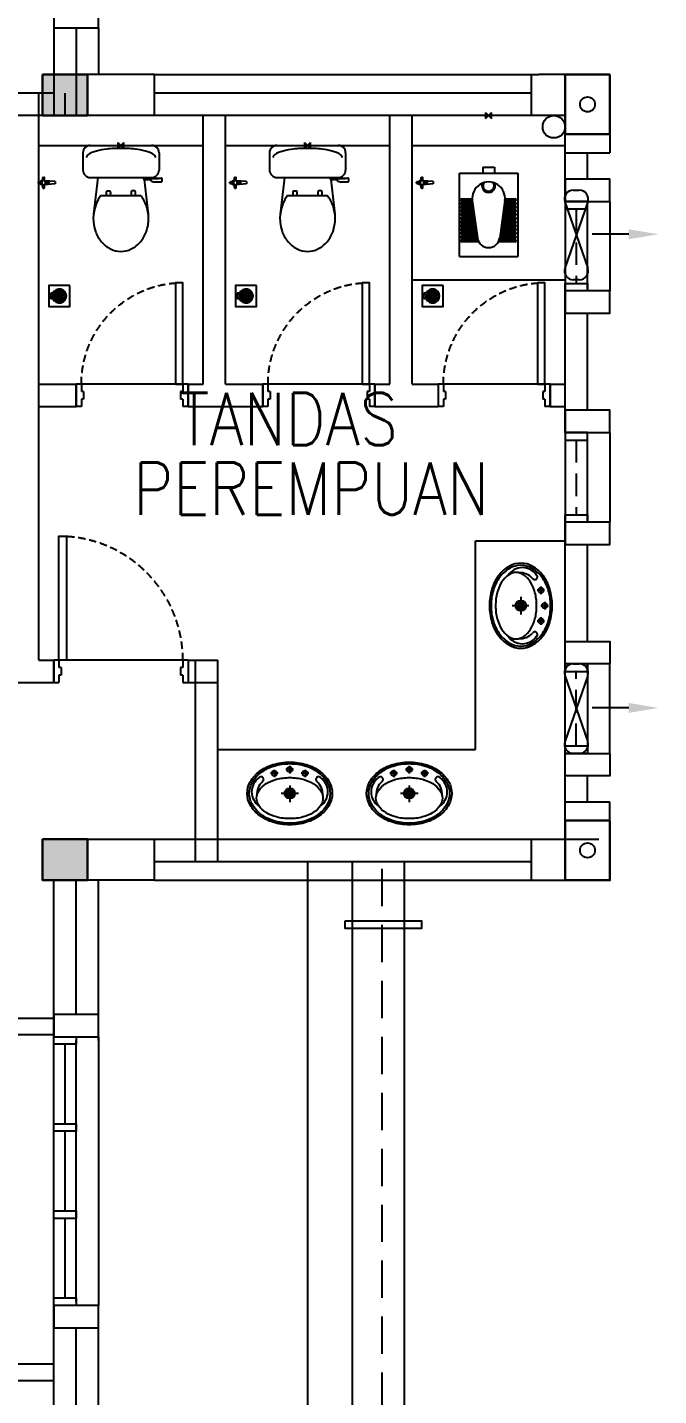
# Model space of a CAD drawing. Header units: inches. Extents: x -85907952 to 802144, y 988801 to 3125513.
# Drawn here: x 416046 to 420274, y 1032978 to 1042150 of the extents above; entities that cross this region are included whole.
import ezdxf
from ezdxf.enums import TextEntityAlignment as Align

# ---------------------------------------------------------------- set-up
doc = ezdxf.new("R2010")
doc.units = ezdxf.units.IN
doc.header["$MEASUREMENT"] = 0
doc.linetypes.add('DASHED', pattern=[0.75, 0.5, -0.25])
doc.linetypes.add('HIDDEN', pattern=[0.375, 0.25, -0.125])
doc.layers.add('COLUMN', color=8, linetype='Continuous', lineweight=30)
doc.layers.add('t3', color=8, linetype='Continuous', lineweight=25)
for name, color, linetype in [('DOOR', 2, 'Continuous'), ('DOWNPIPE', 8, 'Continuous'), ('E-LIGHT', 4, 'Continuous'), ('FIXT', 8, 'Continuous'), ('LIGHT', 4, 'Continuous'), ('LW', 2, 'Continuous'), ('LWALL', 8, 'Continuous'), ('ORIGIN', 8, 'Continuous'), ('partition', 8, 'Continuous'), ('SAN', 8, 'Continuous'), ('SANITARY', 8, 'Continuous'), ('WALL', 1, 'Continuous'), ('WIN', 9, 'Continuous')]:
    doc.layers.add(name, color=color, linetype=linetype)
doc.layers.get('E-LIGHT').off()
doc.styles.add('LAILA', font='romans.shx', dxfattribs={"width": 0.85})

# ---------------------------------------------------------------- blocks, each defined once
blk = doc.blocks.new('Dp900')
at = {"layer": 'DOOR', "color": 4}
for p, q in [((35, 150), (0, 150)), ((35, 150), (35, 100)), ((50, 100), (35, 100)), ((50, 100), (50, 50)), ((850, 100), (850, 50)), ((865, 100), (850, 100)), ((900, 150), (865, 150)), ((865, 150), (865, 100)), ((0, 0), (35, 0)), ((50, 50), (35, 50)), ((35, 50), (35, 0)), ((865, 50), (850, 50)), ((865, 50), (865, 0)), ((865, 0), (900, 0))]:
    blk.add_line(p, q, dxfattribs=at)
at = {"layer": 'DOOR', "color": 1}
for p, q in [((0, 150), (0, 0)), ((0, 150), (0, 0)), ((900, 150), (900, 0)), ((900, 150), (900, 0))]:
    blk.add_line(p, q, dxfattribs=at)
at = {"layer": 'DOOR'}
blk.add_lwpolyline([(35, 150), (35, 980), (85, 980), (85, 150)], close=True, dxfattribs=at)
at = {"layer": 'DOOR', "color": 9, "linetype": 'DASHED', "ltscale": 100}
blk.add_arc((35, 150), 830, 360, 86.54636, dxfattribs=at)
blk = doc.blocks.new('W22')
at = {"layer": 'LW', "color": 2}
blk.add_line((-2456199, -908620.8), (-2456199, -908020.8), dxfattribs=at)
at = {"layer": 'WALL'}
for points in [[(-2456499, -908020.8), (-2456499, -907870.8), (-2456199, -907870.8), (-2456199, -908020.8)], [(-2456499, -908770.8), (-2456499, -908620.8), (-2456199, -908620.8), (-2456199, -908770.8)]]:
    blk.add_lwpolyline(points, close=True, dxfattribs=at)
at = {"layer": 'WIN', "linetype": 'HIDDEN', "ltscale": 600}
blk.add_line((-2456424, -908570.8), (-2456424, -908070.8), dxfattribs=at)
at = {"layer": 'WIN'}
blk.add_line((-2456499, -908570.8), (-2456349, -908570.8), dxfattribs=at)
blk.add_lwpolyline([(-2456349, -908020.8), (-2456349, -908620.8), (-2456499, -908620.8), (-2456499, -908020.8)], dxfattribs=at)
blk.add_lwpolyline([(-2456349, -908070.8), (-2456349, -908020.8), (-2456499, -908020.8), (-2456499, -908070.8)], close=True, dxfattribs=at)
blk = doc.blocks.new('*X107')
at = {"color": 0}
for p, q in [((89.8532, 61.1977), (89.9009, 61.2454)), ((89.8534, 61.2155), (89.8831, 61.2453)), ((89.9308, 61.1956), (89.8815, 61.2449)), ((89.9319, 61.2122), (89.8981, 61.2459)), ((89.8892, 61.1665), (89.8524, 61.2033)), ((89.905, 61.1684), (89.8544, 61.219)), ((89.8584, 61.1852), (89.9135, 61.2403)), ((89.9165, 61.1745), (89.8605, 61.2306)), ((89.8666, 61.1757), (89.9229, 61.2321)), ((89.9252, 61.1836), (89.8695, 61.2392)), ((89.8777, 61.1691), (89.9295, 61.221)), ((89.8926, 61.1664), (89.9323, 61.2061))]:
    blk.add_line(p, q, dxfattribs=at)
blk = doc.blocks.new('TAB')
at = {"layer": 'FIXT'}
for p, q in [((-186, 13), (-70, 22)), ((-186, -13), (-186, 13)), ((-120, 5), (-120, -5)), ((-80, 10), (-115, 10)), ((-70, 55), (-70, 20)), ((-55, 60), (-65, 60)), ((-50, 55), (-50, 20)), ((-50, 24), (-46, 24)), ((-5, 10), (-40, 10)), ((0, 5), (0, -5)), ((-186, -13), (-70, -22)), ((-80, -10), (-115, -10)), ((-70, -20), (-70, -55)), ((-55, -60), (-65, -60)), ((-50, -20), (-50, -55)), ((-50, -24), (-46, -24)), ((-5, -10), (-40, -10))]:
    blk.add_line(p, q, dxfattribs=at)
for centre, radius, start, end in [((-115, 5), 5, 90, 180), ((-80, 20), 10, 270, 0), ((-65, 55), 5, 90, 180), ((-55, 55), 5, 0, 90), ((-40, 20), 10, 180, 270), ((-46, 0), 24.2, 24.4433, 90), ((-5, 5), 5, 0, 90), ((-115, -5), 5, 180, 270), ((-80, -20), 10, 0, 90), ((-65, -55), 5, 180, 270), ((-55, -55), 5, 270, 0), ((-40, -20), 10, 90, 180), ((-46, 0), 24.2, 270, 335.5567), ((-5, -5), 5, 270, 0)]:
    blk.add_arc(centre, radius, start, end, dxfattribs=at)
blk = doc.blocks.new('TAP1-P')
at = {"layer": 'FIXT', "rotation": 90}
blk.add_blockref('TAB', (0, 0), dxfattribs=at)
blk = doc.blocks.new('TAP(C)')
at = {"layer": 'WALL', "xscale": -0.599999999973992, "yscale": 0.5999999999767169, "zscale": 0.5999999999999999, "rotation": 269.9999000484524}
blk.add_blockref('TAP1-P', (0, 0), dxfattribs=at)
blk = doc.blocks.new('ZPO')
at = {"layer": 'ORIGIN'}
for p, q in [((-20, 20), (-20, -20)), ((-20, 20), (20, -20)), ((-20, -20), (20, 20)), ((20, -20), (20, 20))]:
    blk.add_line(p, q, dxfattribs=at)
blk = doc.blocks.new('Dp750')
at = {"layer": 'DOOR', "color": 1}
for p, q in [((0, 150), (0, 0)), ((0, 150), (0, 0)), ((750, 150), (750, 0)), ((750, 150), (750, 0))]:
    blk.add_line(p, q, dxfattribs=at)
at = {"layer": 'DOOR'}
for p, q in [((0, 150), (35, 150)), ((35, 150), (35, 100)), ((35, 100), (50, 100)), ((50, 100), (50, 50)), ((700, 100), (700, 50)), ((700, 100), (715, 100)), ((715, 150), (750, 150)), ((715, 150), (715, 100)), ((0, 0), (35, 0)), ((35, 50), (50, 50)), ((35, 50), (35, 0)), ((700, 50), (715, 50)), ((715, 50), (715, 0)), ((715, 0), (750, 0))]:
    blk.add_line(p, q, dxfattribs=at)
blk.add_lwpolyline([(35, 150), (35, 830), (85, 830), (85, 150)], close=True, dxfattribs=at)
at = {"layer": 'DOOR', "color": 9, "linetype": 'DASHED', "ltscale": 100}
blk.add_arc((35, 150), 680, 360, 85.78327, dxfattribs=at)
blk = doc.blocks.new('Ef')
at = {"layer": 'LIGHT', "color": 7}
blk.add_line((3.8, 348.3), (3.8, 102.4), dxfattribs=at)
at = {"layer": 'LIGHT'}
for p, q in [((-291.5, -23), (-291.5, 17.1)), ((-213.6, -80.3), (230.6, 74.4)), ((-213.6, 74.4), (230.6, -80.3)), ((308.5, 17.1), (308.5, -23))]:
    blk.add_line(p, q, dxfattribs=at)
for centre, start, end in [((-231.5, 17.1), 72.63179, 180), ((248.5, 17.1), 0, 107.36821), ((-231.5, -23), 180, 287.36821), ((248.5, -23), 252.63179, 0)]:
    blk.add_arc(centre, 60, start, end, dxfattribs=at)
at = {"layer": 'LIGHT', "color": 7}
blk.add_solid([(-29.5, 348.3), (37.1, 348.3), (3.8, 548.3)], dxfattribs=at)

msp = doc.modelspace()

# ---------------------------------------------------------------- hatches: boundary and pattern name
at = {"layer": 'COLUMN'}
for points in [[(416147.7, 1041833.4), (416447.7, 1041833.4), (416447.7, 1041558.4), (416147.7, 1041558.4)], [(416147.7, 1036708.4), (416447.7, 1036708.4), (416447.7, 1036433.4), (416147.7, 1036433.4)]]:
    msp.add_hatch(color=256, dxfattribs=at).paths.add_polyline_path(points)

# ---------------------------------------------------------------- linework, layer by layer
for points in [[(416147.7, 1041833.4), (416447.7, 1041833.4), (416447.7, 1041558.4), (416147.7, 1041558.4)], [(419947.7, 1041833.4), (419647.7, 1041833.4), (419647.7, 1041433.4), (419947.7, 1041433.4)], [(419947.7, 1036833.4), (419647.7, 1036833.4), (419647.7, 1036433.4), (419947.7, 1036433.4)], [(416147.7, 1036708.4), (416447.7, 1036708.4), (416447.7, 1036433.4), (416147.7, 1036433.4)]]:
    msp.add_lwpolyline(points, close=True, dxfattribs=at)
at = {"layer": 'DOWNPIPE'}
msp.add_lwpolyline([(418173.8, 1036160.5), (418686.5, 1036160.5), (418686.5, 1036110.5), (418173.8, 1036110.5)], close=True, dxfattribs=at)
for centre in [(419797.7, 1041633.4), (419797.7, 1036633.4)]:
    msp.add_circle(centre, 50, dxfattribs=at)
at = {"layer": 'LW'}
for p, q in [((416522.7, 1042145.9), (416522.7, 1041833.4)), ((416122.7, 1041358.4), (417222.7, 1041358.4)), ((417372.7, 1041358.4), (418472.7, 1041358.4)), ((418622.7, 1041358.4), (419647.7, 1041358.4)), ((418622.7, 1040458.4), (419647.7, 1040458.4)), ((417122.7, 1039758.4), (416372.7, 1039758.4)), ((416372.7, 1039608.4), (416372.7, 1039758.4)), ((418372.7, 1039758.4), (417622.7, 1039758.4)), ((419547.7, 1039758.4), (418797.7, 1039758.4)), ((417122.7, 1037908.4), (416222.7, 1037908.4)), ((417922.7, 1036558.4), (417922.7, 1029708.4)), ((416522.7, 1035358.4), (416522.7, 1036433.4)), ((416522.7, 1035383.4), (416522.7, 1033583.4)), ((416522.7, 1032833.4), (416522.7, 1033433.4))]:
    msp.add_line(p, q, dxfattribs=at)
for points in [[(416897.7, 1029708.4), (418222.7, 1029708.4), (418222.7, 1036558.4)], [(416897.7, 1029358.4), (418572.7, 1029358.4), (418572.7, 1036558.4)]]:
    msp.add_lwpolyline(points, dxfattribs=at)
at = {"layer": 'LW', "linetype": 'HIDDEN', "ltscale": 1000}
msp.add_lwpolyline([(416897.7, 1029508.4), (418422.7, 1029508.4), (418422.7, 1036558.4)], dxfattribs=at)
at = {"layer": 'LW'}
msp.add_circle((419572.7, 1041483.4), 75, dxfattribs=at)
at = {"layer": 'LWALL'}
for p, q in [((419047.7, 1038708.4), (419647.7, 1038708.4)), ((419047.7, 1037308.4), (419047.7, 1038708.4)), ((417322.7, 1037308.4), (419047.7, 1037308.4))]:
    msp.add_line(p, q, dxfattribs=at)
at = {"layer": 'partition'}
for p, q in [((411497.7, 1035508.4), (416222.7, 1035508.4)), ((411497.7, 1035398.4), (416222.7, 1035398.4)), ((416222.7, 1033188.4), (411497.7, 1033188.4)), ((416222.7, 1033078.4), (411497.7, 1033078.4))]:
    msp.add_line(p, q, dxfattribs=at)
at = {"layer": 'SAN'}
for p, q in [((416467.7, 1041358.4), (416877.7, 1041358.4)), ((416652.7, 1041378.4), (416652.7, 1041338.4)), ((416652.7, 1041378.4), (416692.7, 1041338.4)), ((416652.7, 1041338.4), (416692.7, 1041378.4)), ((416692.7, 1041338.4), (416692.7, 1041378.4)), ((417717.7, 1041358.4), (418127.7, 1041358.4)), ((417902.7, 1041378.4), (417902.7, 1041338.4)), ((417902.7, 1041378.4), (417942.7, 1041338.4)), ((417902.7, 1041338.4), (417942.7, 1041378.4)), ((417942.7, 1041338.4), (417942.7, 1041378.4)), ((416417.7, 1041308.4), (416417.7, 1041193.4)), ((416927.7, 1041308.4), (416927.7, 1041193.4)), ((417667.7, 1041308.4), (417667.7, 1041193.4)), ((418177.7, 1041308.4), (418177.7, 1041193.4)), ((418940.2, 1041173.4), (419330.2, 1041173.4)), ((418940.2, 1040613.4), (418940.2, 1041173.4)), ((419096.2, 1041213.4), (419174.2, 1041213.4)), ((419096.2, 1041213.4), (419096.2, 1041173.4)), ((419174.2, 1041213.4), (419174.2, 1041173.4)), ((419330.2, 1041173.4), (419330.2, 1040613.4)), ((416467.7, 1041143.4), (416877.7, 1041143.4)), ((416517.7, 1041143.4), (416489.4, 1040898.3)), ((416827.7, 1041143.4), (416828.1, 1041139.2)), ((416829.3, 1041139.4), (416942.7, 1041139.4)), ((416829.3, 1041129.4), (416851.9, 1041129.4)), ((416829.3, 1041129.4), (416855.9, 1040898.3)), ((416924.7, 1041133.9), (416877.4, 1041133.9)), ((416891, 1041114.4), (416942.7, 1041114.4)), ((416947.7, 1041134.4), (416947.7, 1041119.4)), ((417717.7, 1041143.4), (418127.7, 1041143.4)), ((417767.7, 1041143.4), (417739.4, 1040898.3)), ((418077.7, 1041143.4), (418078.1, 1041139.2)), ((418079.3, 1041139.4), (418192.7, 1041139.4)), ((418079.3, 1041129.4), (418101.9, 1041129.4)), ((418079.3, 1041129.4), (418105.9, 1040898.3)), ((418174.7, 1041133.9), (418127.4, 1041133.9)), ((418141, 1041114.4), (418192.7, 1041114.4)), ((418197.7, 1041134.4), (418197.7, 1041119.4)), ((416538.7, 1041023.4), (416804, 1041023.4)), ((416577.3, 1041053.4), (416601, 1041053.4)), ((416768, 1041053.4), (416744.3, 1041053.4)), ((417788.7, 1041023.4), (418054, 1041023.4)), ((417827.3, 1041053.4), (417851, 1041053.4)), ((418018, 1041053.4), (417994.3, 1041053.4)), ((418956.4, 1041000.9), (419025.2, 1041000.9)), ((418956.4, 1040988.4), (419026.2, 1040988.4)), ((418956.4, 1040975.9), (419027.9, 1040975.9)), ((419026.2, 1040988.3), (419060.9, 1040738.1)), ((419244.1, 1040988.3), (419209.5, 1040738.1)), ((419242.4, 1040975.9), (419313.9, 1040975.9)), ((419244.1, 1040988.4), (419313.9, 1040988.4)), ((419245.1, 1041000.9), (419313.9, 1041000.9)), ((418956.4, 1040963.4), (419029.7, 1040963.4)), ((418956.4, 1040950.9), (419031.4, 1040950.9)), ((418956.4, 1040938.4), (419033.1, 1040938.4)), ((418956.4, 1040925.9), (419034.9, 1040925.9)), ((418956.4, 1040913.4), (419036.6, 1040913.4)), ((418956.4, 1040900.9), (419038.3, 1040900.9)), ((418956.4, 1040888.4), (419040, 1040888.4)), ((418956.4, 1040875.9), (419041.8, 1040875.9)), ((419228.5, 1040875.9), (419313.9, 1040875.9)), ((419230.3, 1040888.4), (419313.9, 1040888.4)), ((419232, 1040900.9), (419313.9, 1040900.9)), ((419233.7, 1040913.4), (419313.9, 1040913.4)), ((419235.5, 1040925.9), (419313.9, 1040925.9)), ((419237.2, 1040938.4), (419313.9, 1040938.4)), ((419238.9, 1040950.9), (419313.9, 1040950.9)), ((419240.7, 1040963.4), (419313.9, 1040963.4)), ((418956.4, 1040863.4), (419043.5, 1040863.4)), ((418956.4, 1040850.9), (419045.2, 1040850.9)), ((418956.4, 1040838.4), (419047, 1040838.4)), ((418956.4, 1040825.9), (419048.7, 1040825.9)), ((418956.4, 1040813.4), (419050.4, 1040813.4)), ((418956.4, 1040800.9), (419052.2, 1040800.9)), ((418956.4, 1040788.4), (419053.9, 1040788.4)), ((419216.4, 1040788.4), (419313.9, 1040788.4)), ((419218.2, 1040800.9), (419313.9, 1040800.9)), ((419219.9, 1040813.4), (419313.9, 1040813.4)), ((419221.6, 1040825.9), (419313.9, 1040825.9)), ((419223.4, 1040838.4), (419313.9, 1040838.4)), ((419225.1, 1040850.9), (419313.9, 1040850.9)), ((419226.8, 1040863.4), (419313.9, 1040863.4)), ((418956.4, 1040775.9), (419055.6, 1040775.9)), ((418956.4, 1040763.4), (419057.4, 1040763.4)), ((418956.4, 1040750.9), (419059.1, 1040750.9)), ((418956.4, 1040738.4), (419060.8, 1040738.4)), ((418956.4, 1040725.9), (419063.6, 1040725.9)), ((418956.4, 1040713.4), (419068.8, 1040713.4)), ((419201.5, 1040713.4), (419313.9, 1040713.4)), ((419206.7, 1040725.9), (419313.9, 1040725.9)), ((419209.5, 1040738.4), (419313.9, 1040738.4)), ((419211.2, 1040750.9), (419313.9, 1040750.9)), ((419213, 1040763.4), (419313.9, 1040763.4)), ((419214.7, 1040775.9), (419313.9, 1040775.9)), ((418940.2, 1040613.4), (419330.2, 1040613.4)), ((416202.3, 1040330.7), (416202.3, 1040368.2)), ((416217.5, 1040368.2), (416202.3, 1040368.2)), ((416202.3, 1040358.8), (416209.3, 1040358.8)), ((416202.3, 1040340), (416209.3, 1040340)), ((416217.5, 1040330.7), (416202.3, 1040330.7)), ((417452.3, 1040330.7), (417452.3, 1040368.2)), ((417467.5, 1040368.2), (417452.3, 1040368.2)), ((417452.3, 1040358.8), (417459.3, 1040358.8)), ((417452.3, 1040340), (417459.3, 1040340)), ((417467.5, 1040330.7), (417452.3, 1040330.7)), ((418702.3, 1040330.7), (418702.3, 1040368.2)), ((418717.5, 1040368.2), (418702.3, 1040368.2)), ((418702.3, 1040358.8), (418709.3, 1040358.8)), ((418702.3, 1040340), (418709.3, 1040340)), ((418717.5, 1040330.7), (418702.3, 1040330.7)), ((419486.2, 1038402.1), (419486.2, 1038350.6)), ((419351.2, 1038332.7), (419351.2, 1038215.2)), ((419510.2, 1038376.4), (419460.2, 1038376.4)), ((419405.4, 1038273.4), (419293.2, 1038273.4)), ((419535.2, 1038273.4), (419485.2, 1038273.4)), ((419511.2, 1038299.1), (419511.2, 1038247.6)), ((419510.2, 1038170.4), (419460.2, 1038170.4)), ((419486.2, 1038196.1), (419486.2, 1038144.6)), ((417726.1, 1037150), (417674.6, 1037150)), ((417700.4, 1037174), (417700.4, 1037124)), ((417829.1, 1037175), (417777.6, 1037175)), ((417803.4, 1037199), (417803.4, 1037149)), ((417932.1, 1037150), (417880.6, 1037150)), ((417906.4, 1037174), (417906.4, 1037124)), ((418526.1, 1037150), (418474.6, 1037150)), ((418500.4, 1037174), (418500.4, 1037124)), ((418629.1, 1037175), (418577.6, 1037175)), ((418603.4, 1037199), (418603.4, 1037149)), ((418732.1, 1037150), (418680.6, 1037150)), ((418706.4, 1037174), (418706.4, 1037124)), ((417803.4, 1037069.2), (417803.4, 1036957)), ((418603.4, 1037069.2), (418603.4, 1036957)), ((417862.7, 1037015), (417745.2, 1037015)), ((418662.7, 1037015), (418545.2, 1037015))]:
    msp.add_line(p, q, dxfattribs=at)
for points in [[(416904.7, 1041277.4, 0.255609), (416894.9, 1041295.3, 0.077755), (416836.7, 1041320.9, 0.037496), (416768.1, 1041333.7, 0.027378), (416672.7, 1041338.9, 0.027378), (416577.2, 1041333.7, 0.037496), (416508.6, 1041320.9, 0.077755), (416450.4, 1041295.3, 0.255609), (416440.6, 1041277.4, 0.255609)], [(418154.7, 1041277.4, 0.255609), (418144.9, 1041295.3, 0.077755), (418086.7, 1041320.9, 0.037496), (418018.1, 1041333.7, 0.027378), (417922.7, 1041338.9, 0.027378), (417827.2, 1041333.7, 0.037496), (417758.6, 1041320.9, 0.077755), (417700.4, 1041295.3, 0.255609), (417690.6, 1041277.4, 0.255609)], [(416538.7, 1041023.4, 0.247684), (416502.2, 1040782.5, 0.091257), (416541.9, 1040712.8, 0.103849), (416603.5, 1040664.5, 0.114925), (416672.7, 1040648.4, 0.114925), (416741.8, 1040664.5, 0.103849), (416803.5, 1040712.8, 0.091257), (416843.1, 1040782.5, 0.08399), (416857.7, 1040868.4, 0.08399), (416843.1, 1040954.2, 0.09042), (416804, 1041023.4, 0.09042)], [(417788.7, 1041023.4, 0.247684), (417752.2, 1040782.5, 0.091257), (417791.9, 1040712.8, 0.103849), (417853.5, 1040664.5, 0.114925), (417922.7, 1040648.4, 0.114925), (417991.8, 1040664.5, 0.103849), (418053.5, 1040712.8, 0.091257), (418093.1, 1040782.5, 0.08399), (418107.7, 1040868.4, 0.08399), (418093.1, 1040954.2, 0.09042), (418054, 1041023.4, 0.09042)]]:
    msp.add_lwpolyline(points, format="xyb", dxfattribs=at)
for points in [[(416330.7, 1040419.7), (416190.1, 1040419.7), (416190.1, 1040279.1), (416330.7, 1040279.1)], [(417580.7, 1040419.7), (417440.1, 1040419.7), (417440.1, 1040279.1), (417580.7, 1040279.1)], [(418830.7, 1040419.7), (418690.1, 1040419.7), (418690.1, 1040279.1), (418830.7, 1040279.1)]]:
    msp.add_lwpolyline(points, close=True, dxfattribs=at)
for points in [[(419351.2, 1038558.4, 0.128734), (419274.4, 1038538.2, 0.10631), (419202.7, 1038474.9, 0.084902), (419158, 1038385.9, 0.074193), (419141.2, 1038273.4, 0.074193), (419158, 1038160.8, 0.084902), (419202.7, 1038071.8, 0.10631), (419274.4, 1038008.5, 0.128734), (419351.2, 1037988.4, 0.128734), (419428.1, 1038008.5, 0.10631), (419499.7, 1038071.8, 0.084902), (419544.4, 1038160.8, 0.074193), (419561.2, 1038273.4, 0.074193), (419544.4, 1038385.9, 0.084902), (419499.7, 1038474.9, 0.10631), (419428.1, 1038538.2, 0.128734)], [(419351.2, 1038544.1, 0.128734), (419278.3, 1038525, 0.10631), (419210.2, 1038464.8, 0.084902), (419167.7, 1038380.3, 0.074193), (419151.7, 1038273.4, 0.074193), (419167.7, 1038166.4, 0.084902), (419210.2, 1038081.9, 0.10631), (419278.3, 1038021.7, 0.128734), (419351.2, 1038002.6, 0.128734), (419424.2, 1038021.7, 0.10631), (419492.3, 1038081.9, 0.084902), (419534.8, 1038166.4, 0.074193), (419550.7, 1038273.4, 0.074193), (419534.8, 1038380.3, 0.084902), (419492.3, 1038464.8, 0.10631), (419424.2, 1038525, 0.128734)], [(419319.5, 1038495.9, 0.148706), (419270.8, 1038481, 0.107099), (419222.3, 1038430.7, 0.07588), (419193.2, 1038362.3, 0.062731), (419182, 1038273.4, 0.062731), (419193.2, 1038184.4, 0.07588), (419222.3, 1038116, 0.107099), (419270.8, 1038065.7, 0.148706), (419319.5, 1038050.9, 0.148706), (419368.2, 1038065.7, 0.107099), (419416.7, 1038116, 0.07588), (419445.8, 1038184.4, 0.062731), (419457, 1038273.4, 0.062731), (419445.8, 1038362.3, 0.07588), (419416.7, 1038430.7, 0.107099), (419368.2, 1038481, 0.148706)], [(418088.4, 1037015, -0.128734), (418068.3, 1036938.2, -0.10631), (418004.9, 1036866.5, -0.084902), (417915.9, 1036821.8, -0.074193), (417803.4, 1036805, -0.074193), (417690.9, 1036821.8, -0.084902), (417601.9, 1036866.5, -0.10631), (417538.5, 1036938.2, -0.128734), (417518.4, 1037015, -0.128734), (417538.5, 1037091.8, -0.10631), (417601.9, 1037163.5, -0.084902), (417690.9, 1037208.2, -0.074193), (417803.4, 1037225, -0.074193), (417915.9, 1037208.2, -0.084902), (418004.9, 1037163.5, -0.10631), (418068.3, 1037091.8, -0.128734)], [(418074.1, 1037015, -0.128734), (418055, 1036942, -0.10631), (417994.8, 1036873.9, -0.084902), (417910.3, 1036831.5, -0.074193), (417803.4, 1036815.5, -0.074193), (417696.5, 1036831.5, -0.084902), (417611.9, 1036873.9, -0.10631), (417551.8, 1036942, -0.128734), (417532.6, 1037015, -0.128734), (417551.8, 1037088, -0.10631), (417611.9, 1037156.1, -0.084902), (417696.5, 1037198.6, -0.074193), (417803.4, 1037214.5, -0.074193), (417910.3, 1037198.6, -0.084902), (417994.8, 1037156.1, -0.10631), (418055, 1037088, -0.128734)], [(418888.4, 1037015, -0.128734), (418868.3, 1036938.2, -0.10631), (418804.9, 1036866.5, -0.084902), (418715.9, 1036821.8, -0.074193), (418603.4, 1036805, -0.074193), (418490.9, 1036821.8, -0.084902), (418401.9, 1036866.5, -0.10631), (418338.5, 1036938.2, -0.128734), (418318.4, 1037015, -0.128734), (418338.5, 1037091.8, -0.10631), (418401.9, 1037163.5, -0.084902), (418490.9, 1037208.2, -0.074193), (418603.4, 1037225, -0.074193), (418715.9, 1037208.2, -0.084902), (418804.9, 1037163.5, -0.10631), (418868.3, 1037091.8, -0.128734)], [(418874.1, 1037015, -0.128734), (418855, 1036942, -0.10631), (418794.8, 1036873.9, -0.084902), (418710.3, 1036831.5, -0.074193), (418603.4, 1036815.5, -0.074193), (418496.5, 1036831.5, -0.084902), (418411.9, 1036873.9, -0.10631), (418351.8, 1036942, -0.128734), (418332.6, 1037015, -0.128734), (418351.8, 1037088, -0.10631), (418411.9, 1037156.1, -0.084902), (418496.5, 1037198.6, -0.074193), (418603.4, 1037214.5, -0.074193), (418710.3, 1037198.6, -0.084902), (418794.8, 1037156.1, -0.10631), (418855, 1037088, -0.128734)], [(418025.9, 1036983.3, -0.148706), (418011.1, 1036934.6, -0.107099), (417960.7, 1036886, -0.07588), (417892.4, 1036857, -0.062731), (417803.4, 1036845.8, -0.062731), (417714.4, 1036857, -0.07588), (417646.1, 1036886, -0.107099), (417595.7, 1036934.6, -0.148706), (417580.9, 1036983.3, -0.148706), (417595.7, 1037032, -0.107099), (417646.1, 1037080.5, -0.07588), (417714.4, 1037109.6, -0.062731), (417803.4, 1037120.8, -0.062731), (417892.4, 1037109.6, -0.07588), (417960.7, 1037080.5, -0.107099), (418011.1, 1037032, -0.148706)], [(418825.9, 1036983.3, -0.148706), (418811.1, 1036934.6, -0.107099), (418760.7, 1036886, -0.07588), (418692.4, 1036857, -0.062731), (418603.4, 1036845.8, -0.062731), (418514.4, 1036857, -0.07588), (418446.1, 1036886, -0.107099), (418395.7, 1036934.6, -0.148706), (418380.9, 1036983.3, -0.148706), (418395.7, 1037032, -0.107099), (418446.1, 1037080.5, -0.07588), (418514.4, 1037109.6, -0.062731), (418603.4, 1037120.8, -0.062731), (418692.4, 1037109.6, -0.07588), (418760.7, 1037080.5, -0.107099), (418811.1, 1037032, -0.148706)]]:
    msp.add_lwpolyline(points, format="xyb", close=True, dxfattribs=at)
for centre, radius in [((416260.4, 1040349.4), 37.5), ((417510.4, 1040349.4), 37.5), ((418760.4, 1040349.4), 37.5), ((419351.2, 1038273.4), 35), ((419486.2, 1038376.4), 17.5), ((419351.2, 1038273.4), 22.5), ((419511.2, 1038273.4), 17.5), ((419486.2, 1038170.4), 17.5), ((417700.4, 1037150), 17.5), ((417803.4, 1037175), 17.5), ((417906.4, 1037150), 17.5), ((418500.4, 1037150), 17.5), ((418603.4, 1037175), 17.5), ((418706.4, 1037150), 17.5), ((417803.4, 1037015), 35), ((417803.4, 1037015), 22.5), ((418603.4, 1037015), 35), ((418603.4, 1037015), 22.5)]:
    msp.add_circle(centre, radius, dxfattribs=at)
for centre, radius, start, end in [((416467.7, 1041308.4), 50, 90, 180), ((416877.7, 1041308.4), 50, 0, 90), ((417717.7, 1041308.4), 50, 90, 180), ((418127.7, 1041308.4), 50, 0, 90), ((416467.7, 1041193.4), 50, 180, 270), ((416877.7, 1041193.4), 50, 270, 0), ((417717.7, 1041193.4), 50, 180, 270), ((418127.7, 1041193.4), 50, 270, 0), ((416829.3, 1041134.4), 5, 90, 270), ((416852, 1041091.2), 38.1, 47.89359, 90.17473), ((416879.2, 1041128.1), 6.14, 107.19937, 178.7999), ((416891, 1041134.4), 20, 227.89359, 270), ((416942.7, 1041134.4), 5, 0, 90), ((416942.7, 1041119.4), 5, 270, 0), ((418079.3, 1041134.4), 5, 90, 270), ((418102, 1041091.2), 38.1, 47.89359, 90.17473), ((418129.2, 1041128.1), 6.14, 107.19937, 178.7999), ((418141, 1041134.4), 20, 227.89359, 270), ((418192.7, 1041134.4), 5, 0, 90), ((418192.7, 1041119.4), 5, 270, 0), ((419135.2, 1041003.4), 110, 352.11097, 187.88903), ((419135.2, 1041088.4), 45, 158.12709, 21.87291), ((419135.2, 1041088.4), 37.5, 147.03561, 32.96439), ((416611.3, 1041038.4), 37.2, 156.18646, 203.81354), ((416567, 1041038.4), 37.2, 336.18646, 23.81354), ((416778.3, 1041038.4), 37.2, 156.18646, 203.81354), ((416734, 1041038.4), 37.2, 336.18646, 23.81354), ((417861.3, 1041038.4), 37.2, 156.18646, 203.81354), ((417817, 1041038.4), 37.2, 336.18646, 23.81354), ((418028.3, 1041038.4), 37.2, 156.18646, 203.81354), ((417984, 1041038.4), 37.2, 336.18646, 23.81354), ((418956.4, 1040994.6), 6.25, 90, 270), ((418956.4, 1040969.6), 6.25, 90, 270), ((419313.9, 1040994.6), 6.25, 270, 90), ((419313.9, 1040969.6), 6.25, 270, 90), ((418956.4, 1040944.6), 6.25, 90, 270), ((418956.4, 1040919.6), 6.25, 90, 270), ((418956.4, 1040894.6), 6.25, 90, 270), ((418956.4, 1040869.6), 6.25, 90, 270), ((419313.9, 1040944.6), 6.25, 270, 90), ((419313.9, 1040919.6), 6.25, 270, 90), ((419313.9, 1040894.6), 6.25, 270, 90), ((419313.9, 1040869.6), 6.25, 270, 90), ((418956.4, 1040844.6), 6.25, 90, 270), ((418956.4, 1040819.6), 6.25, 90, 270), ((418956.4, 1040794.6), 6.25, 90, 270), ((419313.9, 1040844.6), 6.25, 270, 90), ((419313.9, 1040819.6), 6.25, 270, 90), ((419313.9, 1040794.6), 6.25, 270, 90), ((418956.4, 1040769.6), 6.25, 90, 270), ((418956.4, 1040744.6), 6.25, 90, 270), ((418956.4, 1040719.6), 6.25, 90, 270), ((419135.2, 1040748.4), 75, 187.88903, 352.11097), ((419313.9, 1040769.6), 6.25, 270, 90), ((419313.9, 1040744.6), 6.25, 270, 90), ((419313.9, 1040719.6), 6.25, 270, 90), ((416209.3, 1040349.4), 9.38, 270.00012, 90.00012), ((416260.4, 1040349.4), 46.9, 203.5783, 156.42194), ((417459.3, 1040349.4), 9.38, 270.00012, 90.00012), ((417510.4, 1040349.4), 46.9, 203.5783, 156.42194), ((418709.3, 1040349.4), 9.38, 270.00012, 90.00012), ((418760.4, 1040349.4), 46.9, 203.5783, 156.42194), ((419361.7, 1038413), 115.5, 34.38431, 145.91222), ((419345, 1038379.5), 114.6, 42.20836, 93.60921), ((419444.8, 1038465.7), 17.5, 211.60261, 45.86298), ((419361.7, 1038133.7), 115.5, 214.08778, 325.61569), ((419345, 1038167.2), 114.6, 266.39079, 317.79164), ((419444.8, 1038081), 17.5, 314.13702, 148.39739), ((417663.7, 1037025.5), 115.5, 124.38431, 235.91222), ((417611.1, 1037108.6), 17.5, 301.60261, 135.86298), ((417995.7, 1037108.6), 17.5, 44.13702, 238.39739), ((417943.1, 1037025.5), 115.5, 304.08778, 55.61569), ((418463.7, 1037025.5), 115.5, 124.38431, 235.91222), ((418411.1, 1037108.6), 17.5, 301.60261, 135.86298), ((418795.7, 1037108.6), 17.5, 44.13702, 238.39739), ((418743.1, 1037025.5), 115.5, 304.08778, 55.61569), ((417697.2, 1037008.8), 114.6, 132.20836, 183.60921), ((417909.6, 1037008.8), 114.6, 356.39079, 47.79164), ((418497.2, 1037008.8), 114.6, 132.20836, 183.60921), ((418709.6, 1037008.8), 114.6, 356.39079, 47.79164)]:
    msp.add_arc(centre, radius, start, end, dxfattribs=at)
at = {"layer": 'WALL'}
for p, q in [((416222.7, 1042295.9), (416222.7, 1041708.4)), ((416372.7, 1042145.9), (416372.7, 1041708.4)), ((416897.7, 1041833.4), (416222.7, 1041833.4)), ((416897.7, 1041558.4), (416897.7, 1041833.4)), ((419422.7, 1041558.4), (419422.7, 1041833.4)), ((419947.7, 1041833.4), (419472.7, 1041833.4)), ((416222.7, 1041708.4), (412222.7, 1041708.4)), ((416122.7, 1037908.4), (416122.7, 1041708.4)), ((416222.7, 1041708.4), (416222.7, 1041558.4)), ((416297.7, 1041708.4), (416297.7, 1041558.4)), ((416372.7, 1041708.4), (416372.7, 1041558.4)), ((416447.7, 1041708.4), (416447.7, 1041558.4)), ((419422.7, 1041708.4), (416897.7, 1041708.4)), ((419647.7, 1041558.4), (412222.7, 1041558.4)), ((417222.7, 1039758.4), (417222.7, 1041558.4)), ((417372.7, 1039758.4), (417372.7, 1041558.4)), ((418472.7, 1039758.4), (418472.7, 1041558.4)), ((418622.7, 1039758.4), (418622.7, 1041558.4)), ((419647.7, 1040983.4), (419647.7, 1041433.4)), ((419947.7, 1041433.4), (419947.7, 1041308.4)), ((419647.7, 1041308.4), (419947.7, 1041308.4)), ((419797.7, 1041133.4), (419797.7, 1041308.4)), ((419647.7, 1039433.4), (419647.7, 1040383.4)), ((419797.7, 1039583.4), (419797.7, 1040233.4)), ((416122.7, 1039758.4), (416372.7, 1039758.4)), ((416372.7, 1039608.4), (416372.7, 1039758.4)), ((416372.7, 1039758.4), (416372.7, 1039608.4)), ((417122.7, 1039758.4), (417222.7, 1039758.4)), ((417122.7, 1039608.4), (417122.7, 1039758.4)), ((417372.7, 1039758.4), (417622.7, 1039758.4)), ((417622.7, 1039608.4), (417622.7, 1039758.4)), ((417622.7, 1039758.4), (417622.7, 1039608.4)), ((417622.7, 1039608.4), (417622.7, 1039758.4)), ((418372.7, 1039758.4), (418472.7, 1039758.4)), ((418372.7, 1039608.4), (418372.7, 1039758.4)), ((418622.7, 1039758.4), (418797.7, 1039758.4)), ((419547.7, 1039608.4), (419547.7, 1039758.4)), ((419547.7, 1039758.4), (419647.7, 1039758.4)), ((416122.7, 1039608.4), (416372.7, 1039608.4)), ((417122.7, 1039608.4), (417622.7, 1039608.4)), ((418372.7, 1039608.4), (418797.7, 1039608.4)), ((419547.7, 1039608.4), (419647.7, 1039608.4)), ((419647.7, 1037883.4), (419647.7, 1038833.4)), ((419797.7, 1038033.4), (419797.7, 1038683.4)), ((416122.7, 1037908.4), (416222.7, 1037908.4)), ((416222.7, 1037758.4), (416222.7, 1037908.4)), ((417122.7, 1037908.4), (417122.7, 1037758.4)), ((417122.7, 1037908.4), (417322.7, 1037908.4)), ((417172.7, 1036558.4), (417172.7, 1037908.4)), ((417322.7, 1036558.4), (417322.7, 1037908.4)), ((415872.7, 1037758.4), (416222.7, 1037758.4)), ((417122.7, 1037758.4), (417322.7, 1037758.4)), ((419647.7, 1036708.4), (419647.7, 1037283.4)), ((419797.7, 1036958.4), (419797.7, 1037133.4)), ((419647.7, 1036958.4), (419947.7, 1036958.4)), ((419947.7, 1036833.4), (419947.7, 1036958.4)), ((416447.7, 1036708.4), (419872.7, 1036708.4)), ((416897.7, 1036433.4), (416897.7, 1036708.4)), ((416897.7, 1036433.4), (416897.7, 1036708.4)), ((419422.7, 1036433.4), (419422.7, 1036708.4)), ((416447.7, 1036583.4), (416447.7, 1036433.4)), ((416897.7, 1036558.4), (419422.7, 1036558.4)), ((418222.7, 1029833.4), (418222.7, 1036558.4)), ((416222.7, 1035383.4), (416222.7, 1036433.4)), ((416372.7, 1035533.4), (416372.7, 1036433.4)), ((416897.7, 1036433.4), (416372.7, 1036433.4)), ((416897.7, 1036433.4), (416372.7, 1036433.4)), ((419472.7, 1036433.4), (419872.7, 1036433.4)), ((419472.7, 1036433.4), (419947.7, 1036433.4)), ((416222.7, 1032683.4), (416222.7, 1033583.4)), ((416372.7, 1032833.4), (416372.7, 1033433.4))]:
    msp.add_line(p, q, dxfattribs=at)
for points in [[(416222.7, 1042295.9), (416222.7, 1042145.9), (416522.7, 1042145.9), (416522.7, 1042295.9)], [(416222.7, 1035533.4), (416222.7, 1035383.4), (416522.7, 1035383.4), (416522.7, 1035533.4)], [(416222.7, 1033583.4), (416222.7, 1033433.4), (416522.7, 1033433.4), (416522.7, 1033583.4)]]:
    msp.add_lwpolyline(points, close=True, dxfattribs=at)
at = {"layer": 'WIN'}
for p, q in [((416447.7, 1041558.4), (416447.7, 1041833.4)), ((416897.7, 1041833.4), (419472.7, 1041833.4)), ((416447.7, 1036433.4), (416447.7, 1036708.4)), ((416897.7, 1036433.4), (419647.7, 1036433.4)), ((416222.7, 1033583.4), (416222.7, 1035383.4)), ((416297.7, 1035333.4), (416297.7, 1034800)), ((416372.7, 1033608.4), (416372.7, 1035358.4)), ((416297.7, 1034750), (416297.7, 1034216.7)), ((416297.7, 1034166.7), (416297.7, 1033633.4))]:
    msp.add_line(p, q, dxfattribs=at)
for points in [[(416372.7, 1035383.4), (416372.7, 1035333.4), (416222.7, 1035333.4), (416222.7, 1035383.4)], [(416372.7, 1034800), (416372.7, 1034750), (416222.7, 1034750), (416222.7, 1034800)], [(416372.7, 1034216.7), (416372.7, 1034166.7), (416222.7, 1034166.7), (416222.7, 1034216.7)], [(416372.7, 1033633.4), (416372.7, 1033583.4), (416222.7, 1033583.4), (416222.7, 1033633.4)]]:
    msp.add_lwpolyline(points, close=True, dxfattribs=at)

# ---------------------------------------------------------------- block references
at = {"layer": 'DOOR', "xscale": -1}
for p in [(417122.7, 1039608.4), (418372.7, 1039608.4), (419547.7, 1039608.4)]:
    msp.add_blockref('Dp750', p, dxfattribs=at)
at = {"layer": 'DOOR'}
msp.add_blockref('Dp900', (416222.7, 1037758.4), dxfattribs=at)
at = {"layer": 'E-LIGHT', "rotation": 270}
for p in [(419725.6, 1040766.9), (419725.6, 1037591.9)]:
    msp.add_blockref('Ef', p, dxfattribs=at)
at = {"layer": 'SAN'}
msp.add_blockref('ZPO', (419135.2, 1041558.4), dxfattribs=at)
at = {"layer": 'SAN', "extrusion": (0, 0, -1), "xscale": -937.4999999997331, "yscale": 937.5, "zscale": -937.4999999997331, "rotation": 269.9998798480933}
for p in [(-473641.3, 956075.5), (-474891.3, 956075.5), (-476141.3, 956075.5)]:
    msp.add_blockref('*X107', p, dxfattribs=at)
at = {"layer": 'SAN', "rotation": 270}
msp.add_blockref('ZPO', (419351.2, 1038273.4), dxfattribs=at)
at = {"layer": 'SAN', "extrusion": (0, 0, -1), "zscale": -1}
for p in [(-417803.4, 1037015), (-418603.4, 1037015)]:
    msp.add_blockref('ZPO', p, dxfattribs=at)
at = {"layer": 'SANITARY', "xscale": -1}
for p in [(416119.7, 1041108.4), (417403, 1041108.4), (418653, 1041108.4)]:
    msp.add_blockref('TAP(C)', p, dxfattribs=at)
at = {"layer": 'WIN', "xscale": -1, "rotation": 180}
for p in [(2876146.7, 132362.6), (2876146.7, 130812.6)]:
    msp.add_blockref('W22', p, dxfattribs=at)
at = {"layer": 'WIN'}
msp.add_blockref('W22', (2876146.7, 1945904.1), dxfattribs=at)

# ---------------------------------------------------------------- texts
at = {"layer": 't3', "style": 'LAILA', "width": 0.85}
for s, p in [('TANDAS', (417062.1, 1039699.1)), ('PEREMPUAN', (416754.4, 1039232.6))]:
    msp.add_text(s, height=350, dxfattribs=at).set_placement(p, align=Align.TOP_LEFT)

doc.saveas('drawing.dxf')
